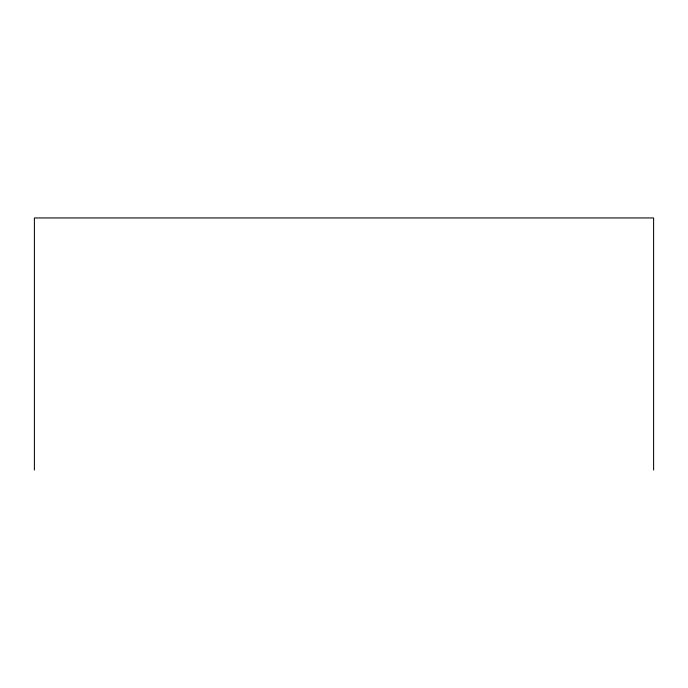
<?xml version="1.0" encoding="UTF-8"?>
<svg xmlns="http://www.w3.org/2000/svg" width="688" height="688" viewBox="0 0 688 688"><rect width="100%" height="100%" fill="white"/><g stroke="black" fill="none" stroke-linecap="round" stroke-linejoin="round"><path stroke-width="1.03" d="M653.6 470.05L653.6 217.95L34.4 217.95L34.4 470.05"/></g></svg>
